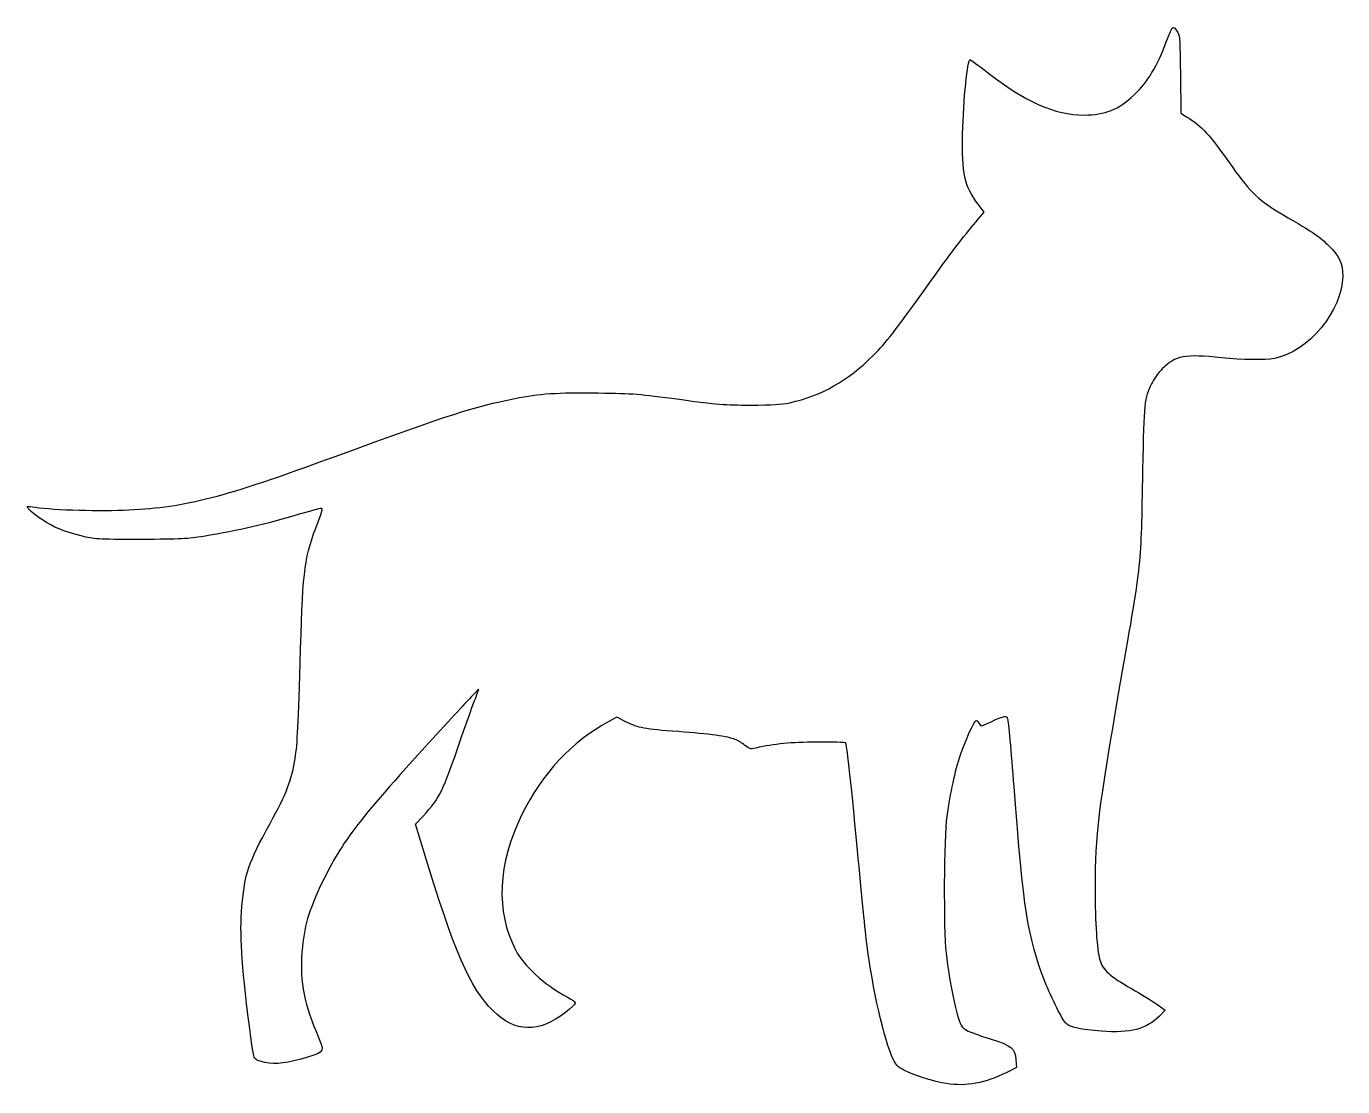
# Model space of a CAD drawing. Header units: centimetres. Extents: x -17.6 to 17.6, y -14.2 to 14.2.
import ezdxf

# ---------------------------------------------------------------- set-up
doc = ezdxf.new("R2010")
doc.units = ezdxf.units.CM
doc.header["$MEASUREMENT"] = 0
doc.layers.add('Layer 1', color=7, linetype='Continuous')

msp = doc.modelspace()

# ---------------------------------------------------------------- linework, layer by layer
at = {"layer": 'Layer 1'}
msp.add_open_spline([(13.06336, 14.1358), (13.04572, 14.11463), (12.97517, 13.95236), (12.91167, 13.77597), (12.91167, 13.77597), (12.67178, 13.12686), (12.41778, 12.70353), (12.05442, 12.36133), (12.05442, 12.36133), (11.63109, 11.95916), (11.28184, 11.81805), (10.70681, 11.81805), (10.70681, 11.81805), (9.92012, 11.82158), (9.14048, 12.16377), (8.11037, 12.96811), (8.11037, 12.96811), (7.87401, 13.15155), (7.6694, 13.29972), (7.65529, 13.29972), (7.65529, 13.29972), (7.58473, 13.29972), (7.4789, 12.24139), (7.45421, 11.30653), (7.45421, 11.30653), (7.42952, 10.2482), (7.5036, 9.91659), (7.87049, 9.42975), (7.87049, 9.42975), (7.87049, 9.42975), (8.0363, 9.21103), (8.0363, 9.21103), (8.0363, 9.21103), (8.0363, 9.21103), (7.87402, 9.02406), (7.87402, 9.02406), (7.87402, 9.02406), (7.52477, 8.62542), (7.25666, 8.27617), (6.59696, 7.35542), (6.59696, 7.35542), (5.60918, 5.97606), (5.42221, 5.73264), (5.0659, 5.37634), (5.0659, 5.37634), (4.38504, 4.69548), (3.67243, 4.28978), (2.82223, 4.10634), (2.82223, 4.10634), (2.57881, 4.05342), (2.37773, 4.03931), (1.7639, 4.04284), (1.7639, 4.04284), (1.07246, 4.04284), (0.90312, 4.05695), (-0.1411, 4.19806), (-0.1411, 4.19806), (-1.2206, 4.3427), (-1.3476, 4.35328), (-2.30716, 4.36739), (-2.30716, 4.36739), (-3.41841, 4.3815), (-3.88408, 4.35328), (-4.54024, 4.21922), (-4.54024, 4.21922), (-5.67971, 3.98639), (-6.17713, 3.82411), (-9.33096, 2.67405), (-9.33096, 2.67405), (-12.39307, 1.55222), (-13.32088, 1.31233), (-14.88368, 1.23119), (-14.88368, 1.23119), (-15.62451, 1.19238), (-16.86982, 1.22766), (-17.39193, 1.30527), (-17.39193, 1.30527), (-17.49776, 1.31938), (-17.59301, 1.32644), (-17.60007, 1.31938), (-17.60007, 1.31938), (-17.63182, 1.29116), (-17.43779, 1.1183), (-17.20143, 0.96307), (-17.20143, 0.96307), (-16.89451, 0.76199), (-16.64757, 0.65968), (-16.16426, 0.53621), (-16.16426, 0.53621), (-15.79032, 0.44096), (-15.77973, 0.44096), (-14.5697, 0.44096), (-14.5697, 0.44096), (-13.47609, 0.44449), (-13.30676, 0.45154), (-12.88342, 0.5221), (-12.88342, 0.5221), (-11.89917, 0.68791), (-11.23948, 0.8396), (-10.32225, 1.11477), (-10.32225, 1.11477), (-10.02944, 1.19944), (-9.76839, 1.26999), (-9.73311, 1.26999), (-9.73311, 1.26999), (-9.68372, 1.26999), (-9.6943, 1.21707), (-9.81425, 0.91016), (-9.81425, 0.91016), (-10.17408, -0.01412), (-10.21994, -0.33162), (-10.28344, -2.48709), (-10.28344, -2.48709), (-10.34694, -4.61081), (-10.36458, -5.00592), (-10.42808, -5.43278), (-10.42808, -5.43278), (-10.50569, -5.97253), (-10.66797, -6.39234), (-11.10189, -7.17903), (-11.10189, -7.17903), (-11.68045, -8.22325), (-11.78275, -8.52664), (-11.85331, -9.40153), (-11.85331, -9.40153), (-11.91681, -10.16706), (-11.87448, -10.8585), (-11.65575, -12.61181), (-11.65575, -12.61181), (-11.60636, -13.02103), (-11.54639, -13.39145), (-11.52522, -13.44084), (-11.52522, -13.44084), (-11.48994, -13.5114), (-11.43703, -13.53962), (-11.23947, -13.57842), (-11.23947, -13.57842), (-10.93961, -13.64192), (-10.61858, -13.60311), (-10.12469, -13.44436), (-10.12469, -13.44436), (-9.60963, -13.27855), (-9.6308, -13.32794), (-9.86011, -12.77055), (-9.86011, -12.77055), (-10.21994, -11.90977), (-10.31519, -11.31711), (-10.23405, -10.47749), (-10.23405, -10.47749), (-10.17761, -9.8813), (-10.02238, -9.39093), (-9.65197, -8.6501), (-9.65197, -8.6501), (-9.10869, -7.55649), (-8.66772, -6.99557), (-6.33233, -4.45204), (-6.33233, -4.45204), (-5.88783, -3.96521), (-5.51741, -3.5701), (-5.51389, -3.57715), (-5.51389, -3.57715), (-5.50683, -3.58068), (-5.54211, -3.68298), (-5.5915, -3.80293), (-5.5915, -3.80293), (-5.64089, -3.91935), (-5.81375, -4.40618), (-5.97956, -4.88243), (-5.97956, -4.88243), (-6.49814, -6.38879), (-6.53695, -6.4664), (-7.00262, -6.97793), (-7.00262, -6.97793), (-7.00262, -6.97793), (-7.2037, -7.19665), (-7.2037, -7.19665), (-7.2037, -7.19665), (-7.2037, -7.19665), (-7.00262, -7.85987), (-7.00262, -7.85987), (-7.00262, -7.85987), (-6.15243, -10.64329), (-5.75379, -11.57109), (-5.1329, -12.18845), (-5.1329, -12.18845), (-4.53318, -12.78464), (-3.90171, -12.80228), (-3.18909, -12.23784), (-3.18909, -12.23784), (-2.85395, -11.97326), (-2.85395, -11.98737), (-3.12912, -11.83215), (-3.12912, -11.83215), (-3.77118, -11.47937), (-4.29681, -10.99959), (-4.52259, -10.56568), (-4.52259, -10.56568), (-5.05881, -9.53204), (-5.00237, -8.25146), (-4.36031, -6.94971), (-4.36031, -6.94971), (-3.80645, -5.82435), (-3.03387, -4.99532), (-2.02492, -4.44146), (-2.02492, -4.44146), (-2.02492, -4.44146), (-1.80973, -4.32504), (-1.80973, -4.32504), (-1.80973, -4.32504), (-1.80973, -4.32504), (-1.54867, -4.45557), (-1.54867, -4.45557), (-1.54867, -4.45557), (-1.22411, -4.61785), (-1.083, -4.64607), (-0.15873, -4.7131), (-0.15873, -4.7131), (0.66324, -4.77307), (1.17477, -4.84363), (1.36174, -4.92124), (1.36174, -4.92124), (1.4323, -4.94946), (1.54871, -5.02002), (1.6228, -5.07999), (1.6228, -5.07999), (1.7498, -5.17877), (1.77097, -5.18582), (1.91208, -5.15407), (1.91208, -5.15407), (2.42714, -5.03765), (2.83989, -4.99885), (3.5525, -4.99532), (3.5525, -4.99532), (3.96172, -4.99179), (4.30744, -5.00238), (4.31803, -5.01296), (4.31803, -5.01296), (4.35684, -5.04824), (4.43797, -5.79965), (4.63906, -7.90221), (4.63906, -7.90221), (4.74842, -9.03815), (4.85778, -10.15646), (4.88953, -10.38929), (4.88953, -10.38929), (5.0377, -11.59226), (5.3552, -12.99279), (5.59509, -13.49726), (5.59509, -13.49726), (5.66565, -13.64895), (5.71151, -13.69482), (5.88437, -13.78654), (5.88437, -13.78654), (6.1419, -13.9206), (6.69576, -14.09698), (7.02737, -14.1499), (7.02737, -14.1499), (7.54243, -14.23104), (8.07512, -14.13226), (8.62193, -13.85709), (8.62193, -13.85709), (8.62193, -13.85709), (8.8971, -13.71951), (8.8971, -13.71951), (8.8971, -13.71951), (8.8971, -13.71951), (8.88299, -13.50432), (8.88299, -13.50432), (8.88299, -13.50432), (8.86182, -13.20093), (8.77363, -13.13038), (8.19507, -12.94693), (8.19507, -12.94693), (7.59182, -12.75643), (7.48599, -12.70704), (7.41896, -12.58004), (7.41896, -12.58004), (7.28138, -12.31546), (7.10499, -11.47232), (7.01327, -10.65387), (7.01327, -10.65387), (6.93919, -10.00123), (6.9533, -7.5459), (7.03091, -6.98498), (7.03091, -6.98498), (7.12263, -6.3394), (7.24258, -5.78201), (7.39074, -5.34456), (7.39074, -5.34456), (7.5248, -4.94592), (7.74352, -4.45909), (7.80702, -4.42028), (7.80702, -4.42028), (7.82466, -4.4097), (7.87052, -4.43792), (7.90227, -4.48378), (7.90227, -4.48378), (7.90227, -4.48378), (7.96577, -4.56492), (7.96577, -4.56492), (7.96577, -4.56492), (7.96577, -4.56492), (8.20919, -4.45556), (8.20919, -4.45556), (8.20919, -4.45556), (8.5655, -4.28975), (8.63605, -4.27917), (8.67133, -4.37795), (8.67133, -4.37795), (8.68897, -4.42381), (8.76305, -5.23873), (8.83361, -6.19123), (8.83361, -6.19123), (9.08408, -9.46854), (9.20755, -10.2517), (9.65205, -11.38765), (9.65205, -11.38765), (9.84608, -11.87801), (10.13536, -12.45304), (10.23061, -12.54123), (10.23061, -12.54123), (10.33644, -12.63648), (10.62219, -12.69998), (11.17253, -12.74231), (11.17253, -12.74231), (11.95217, -12.80228), (12.37903, -12.69292), (12.72828, -12.33662), (12.72828, -12.33662), (12.72828, -12.33662), (12.8835, -12.17787), (12.8835, -12.17787), (12.8835, -12.17787), (12.8835, -12.17787), (12.65772, -12.02265), (12.65772, -12.02265), (12.65772, -12.02265), (12.53778, -11.93446), (12.23086, -11.74396), (11.98039, -11.60284), (11.98039, -11.60284), (11.40536, -11.27476), (11.20781, -11.09484), (11.13372, -10.83026), (11.13372, -10.83026), (11.04905, -10.53393), (11.00672, -9.88129), (11.00672, -8.88645), (11.00672, -8.88645), (11.00672, -7.45064), (11.07375, -6.90737), (11.68053, -3.38665), (11.68053, -3.38665), (12.26967, 0.01413), (12.22734, -0.39157), (12.27672, 2.31071), (12.27672, 2.31071), (12.312, 4.13457), (12.31905, 4.20865), (12.51661, 4.61435), (12.51661, 4.61435), (12.56953, 4.72371), (12.70005, 4.90363), (12.80589, 5.01299), (12.80589, 5.01299), (13.14808, 5.36577), (13.4162, 5.41516), (14.39339, 5.30932), (14.39339, 5.30932), (14.95078, 5.24935), (15.53992, 5.24229), (15.80803, 5.29168), (15.80803, 5.29168), (16.71114, 5.46101), (17.63542, 6.57932), (17.63895, 7.50007), (17.63895, 7.50007), (17.63895, 7.83874), (17.55428, 8.03276), (17.27206, 8.30793), (17.27206, 8.30793), (17.02159, 8.5584), (16.9087, 8.63601), (16.0197, 9.15812), (16.0197, 9.15812), (15.40587, 9.52148), (15.17303, 9.7402), (14.69326, 10.41048), (14.69326, 10.41048), (14.04415, 11.32417), (13.88187, 11.50409), (13.45854, 11.7722), (13.45854, 11.7722), (13.45854, 11.7722), (13.30332, 11.86745), (13.30332, 11.86745), (13.30332, 11.86745), (13.30332, 11.86745), (13.29274, 12.89403), (13.29274, 12.89403), (13.29274, 12.89403), (13.28216, 13.78656), (13.2751, 13.9312), (13.22218, 14.02997), (13.22218, 14.02997), (13.14457, 14.16755), (13.10576, 14.19578), (13.06343, 14.1358), (13.06343, 14.1358), (13.06343, 14.1358), (13.06336, 14.1358), (13.06336, 14.1358)], degree=3, knots=[0, 0, 0, 0, 0.00961538, 0.00961538, 0.00961538, 0.00961538, 0.01923077, 0.01923077, 0.01923077, 0.01923077, 0.02884615, 0.02884615, 0.02884615, 0.02884615, 0.03846154, 0.03846154, 0.03846154, 0.03846154, 0.04807692, 0.04807692, 0.04807692, 0.04807692, 0.05769231, 0.05769231, 0.05769231, 0.05769231, 0.06730769, 0.06730769, 0.06730769, 0.06730769, 0.07692308, 0.07692308, 0.07692308, 0.07692308, 0.08653846, 0.08653846, 0.08653846, 0.08653846, 0.09615385, 0.09615385, 0.09615385, 0.09615385, 0.10576923, 0.10576923, 0.10576923, 0.10576923, 0.11538462, 0.11538462, 0.11538462, 0.11538462, 0.125, 0.125, 0.125, 0.125, 0.13461538, 0.13461538, 0.13461538, 0.13461538, 0.14423077, 0.14423077, 0.14423077, 0.14423077, 0.15384615, 0.15384615, 0.15384615, 0.15384615, 0.16346154, 0.16346154, 0.16346154, 0.16346154, 0.17307692, 0.17307692, 0.17307692, 0.17307692, 0.18269231, 0.18269231, 0.18269231, 0.18269231, 0.19230769, 0.19230769, 0.19230769, 0.19230769, 0.20192308, 0.20192308, 0.20192308, 0.20192308, 0.21153846, 0.21153846, 0.21153846, 0.21153846, 0.22115385, 0.22115385, 0.22115385, 0.22115385, 0.23076923, 0.23076923, 0.23076923, 0.23076923, 0.24038462, 0.24038462, 0.24038462, 0.24038462, 0.25, 0.25, 0.25, 0.25, 0.25961538, 0.25961538, 0.25961538, 0.25961538, 0.26923077, 0.26923077, 0.26923077, 0.26923077, 0.27884615, 0.27884615, 0.27884615, 0.27884615, 0.28846154, 0.28846154, 0.28846154, 0.28846154, 0.29807692, 0.29807692, 0.29807692, 0.29807692, 0.30769231, 0.30769231, 0.30769231, 0.30769231, 0.31730769, 0.31730769, 0.31730769, 0.31730769, 0.32692308, 0.32692308, 0.32692308, 0.32692308, 0.33653846, 0.33653846, 0.33653846, 0.33653846, 0.34615385, 0.34615385, 0.34615385, 0.34615385, 0.35576923, 0.35576923, 0.35576923, 0.35576923, 0.36538462, 0.36538462, 0.36538462, 0.36538462, 0.375, 0.375, 0.375, 0.375, 0.38461538, 0.38461538, 0.38461538, 0.38461538, 0.39423077, 0.39423077, 0.39423077, 0.39423077, 0.40384615, 0.40384615, 0.40384615, 0.40384615, 0.41346154, 0.41346154, 0.41346154, 0.41346154, 0.42307692, 0.42307692, 0.42307692, 0.42307692, 0.43269231, 0.43269231, 0.43269231, 0.43269231, 0.44230769, 0.44230769, 0.44230769, 0.44230769, 0.45192308, 0.45192308, 0.45192308, 0.45192308, 0.46153846, 0.46153846, 0.46153846, 0.46153846, 0.47115385, 0.47115385, 0.47115385, 0.47115385, 0.48076923, 0.48076923, 0.48076923, 0.48076923, 0.49038462, 0.49038462, 0.49038462, 0.49038462, 0.5, 0.5, 0.5, 0.5, 0.50961538, 0.50961538, 0.50961538, 0.50961538, 0.51923077, 0.51923077, 0.51923077, 0.51923077, 0.52884615, 0.52884615, 0.52884615, 0.52884615, 0.53846154, 0.53846154, 0.53846154, 0.53846154, 0.54807692, 0.54807692, 0.54807692, 0.54807692, 0.55769231, 0.55769231, 0.55769231, 0.55769231, 0.56730769, 0.56730769, 0.56730769, 0.56730769, 0.57692308, 0.57692308, 0.57692308, 0.57692308, 0.58653846, 0.58653846, 0.58653846, 0.58653846, 0.59615385, 0.59615385, 0.59615385, 0.59615385, 0.60576923, 0.60576923, 0.60576923, 0.60576923, 0.61538462, 0.61538462, 0.61538462, 0.61538462, 0.625, 0.625, 0.625, 0.625, 0.63461538, 0.63461538, 0.63461538, 0.63461538, 0.64423077, 0.64423077, 0.64423077, 0.64423077, 0.65384615, 0.65384615, 0.65384615, 0.65384615, 0.66346154, 0.66346154, 0.66346154, 0.66346154, 0.67307692, 0.67307692, 0.67307692, 0.67307692, 0.68269231, 0.68269231, 0.68269231, 0.68269231, 0.69230769, 0.69230769, 0.69230769, 0.69230769, 0.70192308, 0.70192308, 0.70192308, 0.70192308, 0.71153846, 0.71153846, 0.71153846, 0.71153846, 0.72115385, 0.72115385, 0.72115385, 0.72115385, 0.73076923, 0.73076923, 0.73076923, 0.73076923, 0.74038462, 0.74038462, 0.74038462, 0.74038462, 0.75, 0.75, 0.75, 0.75, 0.75961538, 0.75961538, 0.75961538, 0.75961538, 0.76923077, 0.76923077, 0.76923077, 0.76923077, 0.77884615, 0.77884615, 0.77884615, 0.77884615, 0.78846154, 0.78846154, 0.78846154, 0.78846154, 0.79807692, 0.79807692, 0.79807692, 0.79807692, 0.80769231, 0.80769231, 0.80769231, 0.80769231, 0.81730769, 0.81730769, 0.81730769, 0.81730769, 0.82692308, 0.82692308, 0.82692308, 0.82692308, 0.83653846, 0.83653846, 0.83653846, 0.83653846, 0.84615385, 0.84615385, 0.84615385, 0.84615385, 0.85576923, 0.85576923, 0.85576923, 0.85576923, 0.86538462, 0.86538462, 0.86538462, 0.86538462, 0.875, 0.875, 0.875, 0.875, 0.88461538, 0.88461538, 0.88461538, 0.88461538, 0.89423077, 0.89423077, 0.89423077, 0.89423077, 0.90384615, 0.90384615, 0.90384615, 0.90384615, 0.91346154, 0.91346154, 0.91346154, 0.91346154, 0.92307692, 0.92307692, 0.92307692, 0.92307692, 0.93269231, 0.93269231, 0.93269231, 0.93269231, 0.94230769, 0.94230769, 0.94230769, 0.94230769, 0.95192308, 0.95192308, 0.95192308, 0.95192308, 0.96153846, 0.96153846, 0.96153846, 0.96153846, 0.97115385, 0.97115385, 0.97115385, 0.97115385, 0.98076923, 0.98076923, 0.98076923, 0.98076923, 1, 1, 1, 1], dxfattribs=at)

doc.saveas('drawing.dxf')
